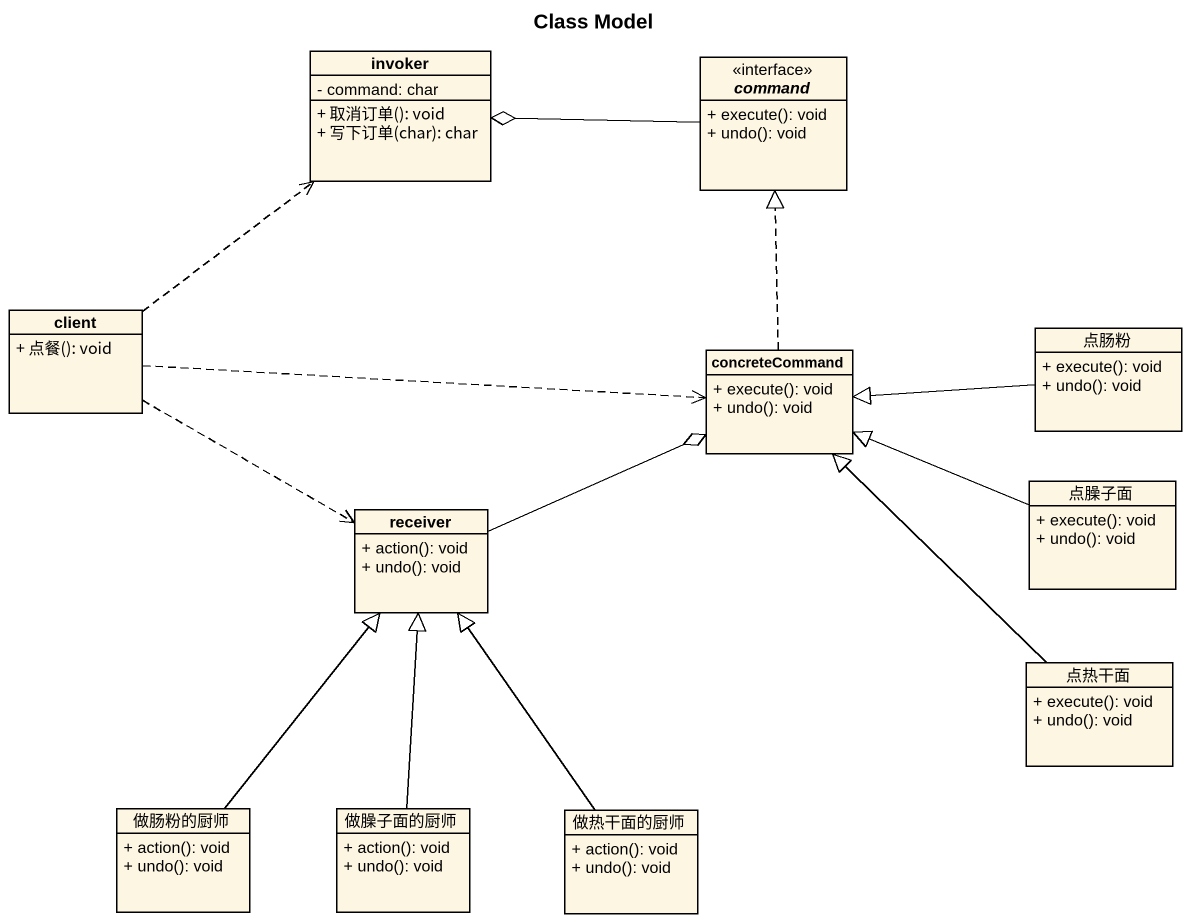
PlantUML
@startuml
title Class Model
hide circle
hide empty members
skinparam classAttributeIconSize 0
class invoker {
  - command: char
  + 取消订单(): void
  + 写下订单(char): char
}
interface command <<interface>> {
  + execute(): void
  + undo(): void
}
class client {
  + 点餐(): void
}
class concreteCommand {
  + execute(): void
  + undo(): void
}
class 点肠粉 {
  + execute(): void
  + undo(): void
}
class receiver {
  + action(): void
  + undo(): void
}
class 点臊子面 {
  + execute(): void
  + undo(): void
}
class 点热干面 {
  + execute(): void
  + undo(): void
}
class 做肠粉的厨师 {
  + action(): void
  + undo(): void
}
class 做臊子面的厨师 {
  + action(): void
  + undo(): void
}
class 做热干面的厨师 {
  + action(): void
  + undo(): void
}
command -left-o invoker
client .up.> invoker
client .right.> concreteCommand
client .right.> receiver
concreteCommand .up.|> command
点肠粉 -left-|> concreteCommand
receiver -right-o concreteCommand
点臊子面 -left-|> concreteCommand
点热干面 -up-|> concreteCommand
做肠粉的厨师 -up-|> receiver
做臊子面的厨师 -up-|> receiver
做热干面的厨师 -up-|> receiver
@enduml
